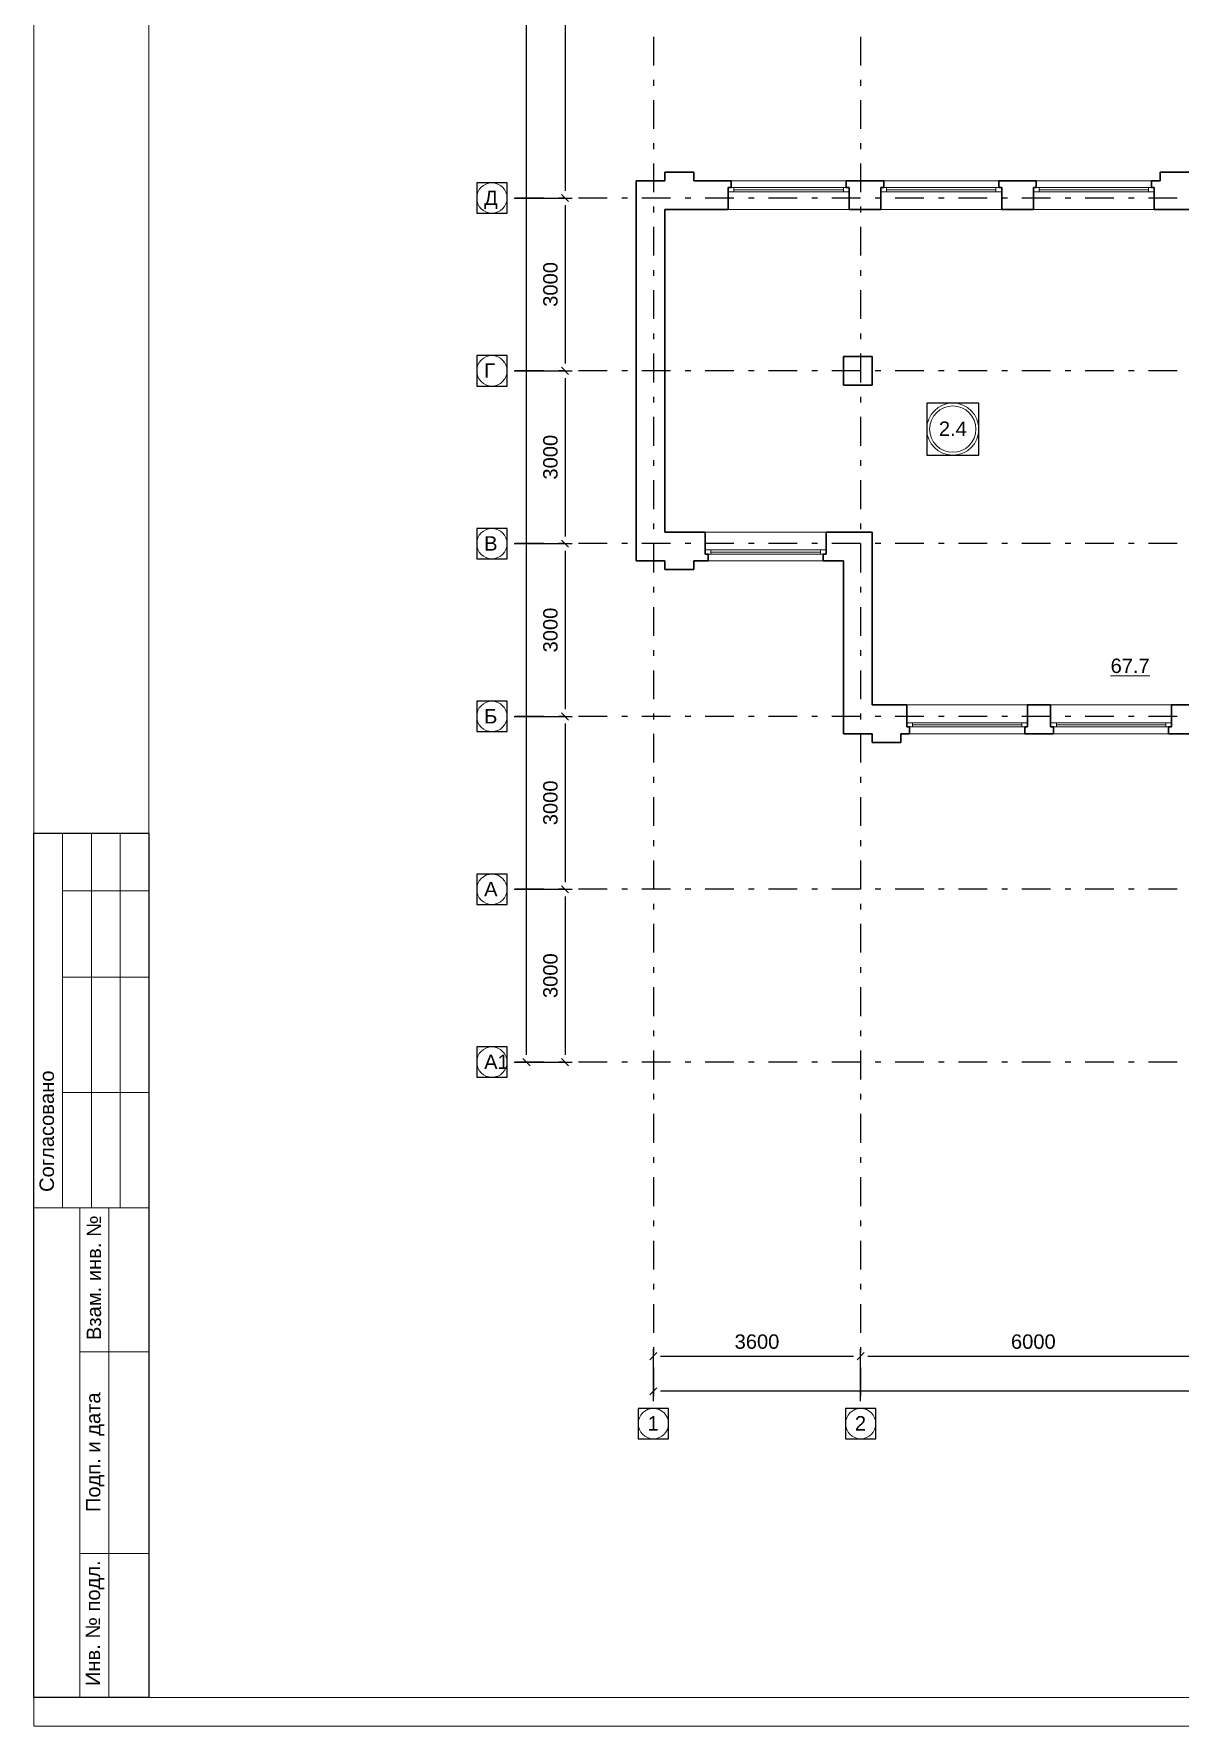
# Model space of a CAD drawing. Header units: metres. Extents: x -5.1 to 89.6, y -5.3 to 64.6.
# Drawn here: x 0.23 to 20.14, y -0.05 to 29.33 of the extents above; entities that cross this region are included whole.
import ezdxf
from ezdxf.enums import TextEntityAlignment as Align

# ---------------------------------------------------------------- set-up
doc = ezdxf.new("R2010")
doc.units = ezdxf.units.M
doc.header["$MEASUREMENT"] = 0
doc.linetypes.add('( Dashdot )', pattern=[1.001, 0.5, -0.25, 0.001, -0.25])
doc.layers.get('DEFPOINTS').update_dxf_attribs({"lineweight": 0})
doc.layers.add('Level 50', color=7, linetype='Continuous', lineweight=0)
doc.layers.add('Level 63', color=7, linetype='Continuous', lineweight=0)
doc.layers.add('YOLO_STAMP', color=1, linetype='Continuous')
doc.layers.add('YOLO_TABLE', color=1, linetype='Continuous')
doc.styles.add('Standard_0', font='arial.ttf')
doc.styles.add('Style-Arial', font='arial.ttf')
doc.dimstyles.get("Standard").update_dxf_attribs({"dimtxt": 0.00018, "dimasz": 0.00018, "dimexe": 0.0002, "dimexo": 0.0625, "dimgap": 9e-05, "dimtad": 0, "dimtih": 1, "dimtoh": 1, "dimdec": 4, "dimlfac": 1000, "dimzin": 0, "dimdsep": 46, "dimtxsty": 'Standard_0', "dimcen": 9e-05, "dimadec": 0, "dimazin": 0, "dimtfac": 1, "dimtdec": 4, "dimtofl": 0, "dimtmove": 0, "dimatfit": 0, "dimfxl": 0.01, "dimfxlon": 1, "dimtolj": 1, "dimtzin": 0, "dimarcsym": 0})

# ---------------------------------------------------------------- blocks, each defined once
blk = doc.blocks.new('_Oblique-1')
at = {"color": 0, "linetype": 'ByBlock', "lineweight": -2}
blk.add_line((0.5, 0.5), (-0.5, -0.5), dxfattribs=at)
blk = doc.blocks.new('*D115')
at = {"color": 0, "linetype": 'Continuous', "lineweight": -2, "transparency": 16777216}
for p, q in [((10.992, 5.593), (10.992, 6.499)), ((14.592, 5.593), (14.592, 6.499)), ((11.117, 6.374), (14.467, 6.374))]:
    blk.add_line(p, q, dxfattribs=at)
at = {"layer": 'DEFPOINTS', "color": 0, "linetype": 'Continuous', "transparency": 16777216}
for p in [(14.592, 6.374), (10.992, 5.468), (14.592, 5.468)]:
    blk.add_point(p, dxfattribs=at)
at = {"color": 0, "linetype": 'Continuous', "lineweight": -2, "transparency": 16777216, "xscale": 0.125, "yscale": 0.125, "zscale": 0.125, "rotation": 180}
blk.add_blockref('_Oblique-1', (10.992, 6.374), dxfattribs=at)
at = {"color": 0, "linetype": 'Continuous', "lineweight": -2, "transparency": 16777216, "xscale": 0.125, "yscale": 0.125, "zscale": 0.125}
blk.add_blockref('_Oblique-1', (14.592, 6.374), dxfattribs=at)
at = {"color": 0, "linetype": 'Continuous', "lineweight": 0, "transparency": 16777216, "insert": (12.792, 6.626), "char_height": 0.25, "attachment_point": 5, "style": 'Style-Arial'}
blk.add_mtext('\\A1;3600', dxfattribs=at)
blk = doc.blocks.new('*D116')
at = {"color": 0, "linetype": 'Continuous', "lineweight": -2, "transparency": 16777216}
for p, q in [((10.992, 5.593), (10.992, 5.89)), ((47.592, 5.593), (47.592, 5.89)), ((47.467, 5.765), (11.117, 5.765))]:
    blk.add_line(p, q, dxfattribs=at)
at = {"layer": 'DEFPOINTS', "color": 0, "linetype": 'Continuous', "transparency": 16777216}
for p in [(10.992, 5.765), (10.992, 5.468), (47.592, 5.468)]:
    blk.add_point(p, dxfattribs=at)
at = {"color": 0, "linetype": 'Continuous', "lineweight": -2, "transparency": 16777216, "xscale": 0.125, "yscale": 0.125, "zscale": 0.125, "rotation": 180}
blk.add_blockref('_Oblique-1', (10.992, 5.765), dxfattribs=at)
at = {"color": 0, "linetype": 'Continuous', "lineweight": -2, "transparency": 16777216, "xscale": 0.125, "yscale": 0.125, "zscale": 0.125}
blk.add_blockref('_Oblique-1', (47.592, 5.765), dxfattribs=at)
at = {"color": 0, "linetype": 'Continuous', "lineweight": 0, "transparency": 16777216, "insert": (29.292, 6.017), "char_height": 0.25, "attachment_point": 5, "style": 'Style-Arial'}
blk.add_mtext('\\A1;36600', dxfattribs=at)
blk = doc.blocks.new('*D118')
at = {"color": 0, "linetype": 'Continuous', "lineweight": -2, "transparency": 16777216}
for p, q in [((8.575, 53.48), (8.913, 53.48)), ((8.788, 11.605), (8.788, 53.355)), ((8.575, 11.48), (8.913, 11.48))]:
    blk.add_line(p, q, dxfattribs=at)
at = {"layer": 'DEFPOINTS', "color": 0, "linetype": 'Continuous', "transparency": 16777216}
for p in [(8.45, 53.48), (8.788, 53.48), (8.45, 11.48)]:
    blk.add_point(p, dxfattribs=at)
at = {"color": 0, "linetype": 'Continuous', "lineweight": -2, "transparency": 16777216, "xscale": 0.125, "yscale": 0.125, "zscale": 0.125}
for p, rotation in [((8.788, 53.48), 90), ((8.788, 11.48), 270)]:
    blk.add_blockref('_Oblique-1', p, dxfattribs=dict(at, rotation=rotation))
at = {"color": 0, "linetype": 'Continuous', "lineweight": 0, "transparency": 16777216, "insert": (8.536, 32.48), "char_height": 0.25, "attachment_point": 5, "rotation": 90, "style": 'Style-Arial'}
blk.add_mtext('\\A1;42000', dxfattribs=at)
blk = doc.blocks.new('*D130')
at = {"color": 0, "linetype": 'Continuous', "lineweight": -2, "transparency": 16777216}
for p, q in [((14.592, 5.593), (14.592, 6.499)), ((20.592, 5.593), (20.592, 6.499)), ((14.717, 6.374), (20.467, 6.374))]:
    blk.add_line(p, q, dxfattribs=at)
at = {"layer": 'DEFPOINTS', "color": 0, "linetype": 'Continuous', "transparency": 16777216}
for p in [(20.592, 6.374), (14.592, 5.468), (20.592, 5.468)]:
    blk.add_point(p, dxfattribs=at)
at = {"color": 0, "linetype": 'Continuous', "lineweight": -2, "transparency": 16777216, "xscale": 0.125, "yscale": 0.125, "zscale": 0.125, "rotation": 180}
blk.add_blockref('_Oblique-1', (14.592, 6.374), dxfattribs=at)
at = {"color": 0, "linetype": 'Continuous', "lineweight": -2, "transparency": 16777216, "xscale": 0.125, "yscale": 0.125, "zscale": 0.125}
blk.add_blockref('_Oblique-1', (20.592, 6.374), dxfattribs=at)
at = {"color": 0, "linetype": 'Continuous', "lineweight": 0, "transparency": 16777216, "insert": (17.592, 6.626), "char_height": 0.25, "attachment_point": 5, "style": 'Style-Arial'}
blk.add_mtext('\\A1;6000', dxfattribs=at)
blk = doc.blocks.new('*D136')
at = {"color": 0, "linetype": 'Continuous', "lineweight": -2, "transparency": 16777216}
for p, q in [((8.575, 47.48), (9.583, 47.48)), ((9.458, 47.355), (9.458, 26.605)), ((8.575, 26.48), (9.583, 26.48))]:
    blk.add_line(p, q, dxfattribs=at)
at = {"layer": 'DEFPOINTS', "color": 0, "linetype": 'Continuous', "transparency": 16777216}
for p in [(8.45, 47.48), (8.45, 26.48), (9.458, 26.48)]:
    blk.add_point(p, dxfattribs=at)
at = {"color": 0, "linetype": 'Continuous', "lineweight": -2, "transparency": 16777216, "xscale": 0.125, "yscale": 0.125, "zscale": 0.125}
for p, rotation in [((9.458, 47.48), 90), ((9.458, 26.48), 270)]:
    blk.add_blockref('_Oblique-1', p, dxfattribs=dict(at, rotation=rotation))
at = {"color": 0, "linetype": 'Continuous', "lineweight": 0, "transparency": 16777216, "insert": (9.205, 36.98), "char_height": 0.25, "attachment_point": 5, "rotation": 90, "style": 'Style-Arial'}
blk.add_mtext('\\A1;21000', dxfattribs=at)
blk = doc.blocks.new('*D144')
at = {"color": 0, "linetype": 'Continuous', "lineweight": -2, "transparency": 16777216}
for p, q in [((8.575, 26.48), (9.583, 26.48)), ((9.458, 26.355), (9.458, 23.605)), ((8.575, 23.48), (9.583, 23.48))]:
    blk.add_line(p, q, dxfattribs=at)
at = {"layer": 'DEFPOINTS', "color": 0, "linetype": 'Continuous', "transparency": 16777216}
for p in [(8.45, 26.48), (8.45, 23.48), (9.458, 23.48)]:
    blk.add_point(p, dxfattribs=at)
at = {"color": 0, "linetype": 'Continuous', "lineweight": -2, "transparency": 16777216, "xscale": 0.125, "yscale": 0.125, "zscale": 0.125}
for p, rotation in [((9.458, 26.48), 90), ((9.458, 23.48), 270)]:
    blk.add_blockref('_Oblique-1', p, dxfattribs=dict(at, rotation=rotation))
at = {"color": 0, "linetype": 'Continuous', "lineweight": 0, "transparency": 16777216, "insert": (9.205, 24.98), "char_height": 0.25, "attachment_point": 5, "rotation": 90, "style": 'Style-Arial'}
blk.add_mtext('\\A1;3000', dxfattribs=at)
blk = doc.blocks.new('*D145')
at = {"color": 0, "linetype": 'Continuous', "lineweight": -2, "transparency": 16777216}
for p, q in [((8.575, 23.48), (9.583, 23.48)), ((9.458, 23.355), (9.458, 20.605)), ((8.575, 20.48), (9.583, 20.48))]:
    blk.add_line(p, q, dxfattribs=at)
at = {"layer": 'DEFPOINTS', "color": 0, "linetype": 'Continuous', "transparency": 16777216}
for p in [(8.45, 23.48), (8.45, 20.48), (9.458, 20.48)]:
    blk.add_point(p, dxfattribs=at)
at = {"color": 0, "linetype": 'Continuous', "lineweight": -2, "transparency": 16777216, "xscale": 0.125, "yscale": 0.125, "zscale": 0.125}
for p, rotation in [((9.458, 23.48), 90), ((9.458, 20.48), 270)]:
    blk.add_blockref('_Oblique-1', p, dxfattribs=dict(at, rotation=rotation))
at = {"color": 0, "linetype": 'Continuous', "lineweight": 0, "transparency": 16777216, "insert": (9.205, 21.98), "char_height": 0.25, "attachment_point": 5, "rotation": 90, "style": 'Style-Arial'}
blk.add_mtext('\\A1;3000', dxfattribs=at)
blk = doc.blocks.new('*D146')
at = {"color": 0, "linetype": 'Continuous', "lineweight": -2, "transparency": 16777216}
for p, q in [((8.575, 20.48), (9.583, 20.48)), ((9.458, 20.355), (9.458, 17.605)), ((8.575, 17.48), (9.583, 17.48))]:
    blk.add_line(p, q, dxfattribs=at)
at = {"layer": 'DEFPOINTS', "color": 0, "linetype": 'Continuous', "transparency": 16777216}
for p in [(8.45, 20.48), (8.45, 17.48), (9.458, 17.48)]:
    blk.add_point(p, dxfattribs=at)
at = {"color": 0, "linetype": 'Continuous', "lineweight": -2, "transparency": 16777216, "xscale": 0.125, "yscale": 0.125, "zscale": 0.125}
for p, rotation in [((9.458, 20.48), 90), ((9.458, 17.48), 270)]:
    blk.add_blockref('_Oblique-1', p, dxfattribs=dict(at, rotation=rotation))
at = {"color": 0, "linetype": 'Continuous', "lineweight": 0, "transparency": 16777216, "insert": (9.205, 18.98), "char_height": 0.25, "attachment_point": 5, "rotation": 90, "style": 'Style-Arial'}
blk.add_mtext('\\A1;3000', dxfattribs=at)
blk = doc.blocks.new('*D147')
at = {"color": 0, "linetype": 'Continuous', "lineweight": -2, "transparency": 16777216}
for p, q in [((8.575, 17.48), (9.583, 17.48)), ((9.458, 17.355), (9.458, 14.605)), ((8.575, 14.48), (9.583, 14.48))]:
    blk.add_line(p, q, dxfattribs=at)
at = {"layer": 'DEFPOINTS', "color": 0, "linetype": 'Continuous', "transparency": 16777216}
for p in [(8.45, 17.48), (8.45, 14.48), (9.458, 14.48)]:
    blk.add_point(p, dxfattribs=at)
at = {"color": 0, "linetype": 'Continuous', "lineweight": -2, "transparency": 16777216, "xscale": 0.125, "yscale": 0.125, "zscale": 0.125}
for p, rotation in [((9.458, 17.48), 90), ((9.458, 14.48), 270)]:
    blk.add_blockref('_Oblique-1', p, dxfattribs=dict(at, rotation=rotation))
at = {"color": 0, "linetype": 'Continuous', "lineweight": 0, "transparency": 16777216, "insert": (9.205, 15.98), "char_height": 0.25, "attachment_point": 5, "rotation": 90, "style": 'Style-Arial'}
blk.add_mtext('\\A1;3000', dxfattribs=at)
blk = doc.blocks.new('*D148')
at = {"color": 0, "linetype": 'Continuous', "lineweight": -2, "transparency": 16777216}
for p, q in [((8.575, 14.48), (9.583, 14.48)), ((9.458, 14.355), (9.458, 11.605)), ((8.575, 11.48), (9.583, 11.48))]:
    blk.add_line(p, q, dxfattribs=at)
at = {"layer": 'DEFPOINTS', "color": 0, "linetype": 'Continuous', "transparency": 16777216}
for p in [(8.45, 14.48), (8.45, 11.48), (9.458, 11.48)]:
    blk.add_point(p, dxfattribs=at)
at = {"color": 0, "linetype": 'Continuous', "lineweight": -2, "transparency": 16777216, "xscale": 0.125, "yscale": 0.125, "zscale": 0.125}
for p, rotation in [((9.458, 14.48), 90), ((9.458, 11.48), 270)]:
    blk.add_blockref('_Oblique-1', p, dxfattribs=dict(at, rotation=rotation))
at = {"color": 0, "linetype": 'Continuous', "lineweight": 0, "transparency": 16777216, "insert": (9.205, 12.98), "char_height": 0.25, "attachment_point": 5, "rotation": 90, "style": 'Style-Arial'}
blk.add_mtext('\\A1;3000', dxfattribs=at)

msp = doc.modelspace()

# ---------------------------------------------------------------- linework, layer by layer
at = {"color": 1, "linetype": '( Dashdot )'}
for p, q in [((10.99221794, 53.47978087), (10.99221794, 5.46790285)), ((14.59221794, 53.47978087), (14.59221794, 5.46790285)), ((47.59221794, 26.47978087), (8.45028264, 26.47978087)), ((47.59221794, 23.47978087), (8.45028264, 23.47978087)), ((47.59221794, 20.47978087), (8.45028264, 20.47978087)), ((47.59221794, 17.47978087), (8.45028264, 17.47978087)), ((47.59221794, 14.47978087), (8.45028264, 14.47978087)), ((47.59221794, 11.47978087), (8.45028264, 11.47978087))]:
    msp.add_line(p, q, dxfattribs=at)
at = {"color": 7, "linetype": 'Continuous', "lineweight": 30}
for p, q in [((10.69221794, 26.77978087), (10.69221794, 20.17978087)), ((11.19221794, 26.77978087), (10.69221794, 26.77978087)), ((11.19221794, 26.92978087), (11.19221794, 26.77978087)), ((11.69221794, 26.92978087), (11.19221794, 26.92978087)), ((11.69221794, 26.92978087), (11.69221794, 26.77978087)), ((12.34221794, 26.77978087), (11.69221794, 26.77978087)), ((12.34221794, 26.65978087), (12.34221794, 26.77978087)), ((14.34221794, 26.65978087), (14.34221794, 26.77978087)), ((14.34221794, 26.77978087), (14.99221794, 26.77978087)), ((14.99221794, 26.65978087), (14.99221794, 26.77978087)), ((16.99221794, 26.65978087), (16.99221794, 26.77978087)), ((16.99221794, 26.77978087), (17.64221794, 26.77978087)), ((17.64221794, 26.65978087), (17.64221794, 26.77978087)), ((19.79221794, 26.77978087), (19.64221794, 26.77978087)), ((19.64221794, 26.65978087), (19.64221794, 26.77978087)), ((19.79221794, 26.92978087), (20.29221794, 26.92978087)), ((19.79221794, 26.92978087), (19.79221794, 26.77978087)), ((12.29221794, 26.27978087), (12.29221794, 26.65978087)), ((12.34221794, 26.65978087), (12.29221794, 26.65978087)), ((14.39221794, 26.65978087), (14.34221794, 26.65978087)), ((14.39221794, 26.27978087), (14.39221794, 26.65978087)), ((14.94221794, 26.27978087), (14.94221794, 26.65978087)), ((14.99221794, 26.65978087), (14.94221794, 26.65978087)), ((17.04221794, 26.65978087), (16.99221794, 26.65978087)), ((17.04221794, 26.27978087), (17.04221794, 26.65978087)), ((17.59221794, 26.27978087), (17.59221794, 26.65978087)), ((17.64221794, 26.65978087), (17.59221794, 26.65978087)), ((19.69221794, 26.65978087), (19.64221794, 26.65978087)), ((19.69221794, 26.27978087), (19.69221794, 26.65978087)), ((11.19221794, 26.27978087), (11.19221794, 20.67978087)), ((12.29221794, 26.27978087), (11.19221794, 26.27978087)), ((14.39221794, 26.27978087), (14.94221794, 26.27978087)), ((17.04221794, 26.27978087), (17.59221794, 26.27978087)), ((20.39221794, 26.27978087), (19.69221794, 26.27978087)), ((14.29221794, 23.22978087), (14.29221794, 23.72978087)), ((14.79221794, 23.72978087), (14.29221794, 23.72978087)), ((14.79221794, 23.22978087), (14.79221794, 23.72978087)), ((14.79221794, 23.22978087), (14.29221794, 23.22978087)), ((11.89221794, 20.67978087), (11.19221794, 20.67978087)), ((11.89221794, 20.67978087), (11.89221794, 20.29978087)), ((14.79221794, 20.67978087), (13.99221794, 20.67978087)), ((13.99221794, 20.67978087), (13.99221794, 20.29978087)), ((14.79221794, 20.67978087), (14.79221794, 17.67978087)), ((11.89221794, 20.29978087), (11.94221794, 20.29978087)), ((11.94221794, 20.29978087), (11.94221794, 20.17978087)), ((13.94221794, 20.29978087), (13.94221794, 20.17978087)), ((13.94221794, 20.29978087), (13.99221794, 20.29978087)), ((11.19221794, 20.17978087), (10.69221794, 20.17978087)), ((11.19221794, 20.02978087), (11.19221794, 20.17978087)), ((11.69221794, 20.02978087), (11.19221794, 20.02978087)), ((11.69221794, 20.02978087), (11.69221794, 20.17978087)), ((11.94221794, 20.17978087), (11.69221794, 20.17978087)), ((14.29221794, 20.17978087), (13.94221794, 20.17978087)), ((14.29221794, 20.17978087), (14.29221794, 17.17978087)), ((15.39221794, 17.67978087), (14.79221794, 17.67978087)), ((15.39221794, 17.67978087), (15.39221794, 17.29978087)), ((17.49221794, 17.67978087), (17.49221794, 17.29978087)), ((17.89221794, 17.67978087), (17.49221794, 17.67978087)), ((17.89221794, 17.67978087), (17.89221794, 17.29978087)), ((20.39221794, 17.67978087), (19.99221794, 17.67978087)), ((19.99221794, 17.67978087), (19.99221794, 17.29978087)), ((14.79221794, 17.17978087), (14.29221794, 17.17978087)), ((14.79221794, 17.02978087), (14.79221794, 17.17978087)), ((15.29221794, 17.02978087), (15.29221794, 17.17978087)), ((15.44221794, 17.17978087), (15.29221794, 17.17978087)), ((15.39221794, 17.29978087), (15.44221794, 17.29978087)), ((15.44221794, 17.29978087), (15.44221794, 17.17978087)), ((17.44221794, 17.29978087), (17.44221794, 17.17978087)), ((17.44221794, 17.29978087), (17.49221794, 17.29978087)), ((17.94221794, 17.17978087), (17.44221794, 17.17978087)), ((17.89221794, 17.29978087), (17.94221794, 17.29978087)), ((17.94221794, 17.29978087), (17.94221794, 17.17978087)), ((19.94221794, 17.29978087), (19.94221794, 17.17978087)), ((19.94221794, 17.29978087), (19.99221794, 17.29978087)), ((20.29221794, 17.17978087), (19.94221794, 17.17978087)), ((15.29221794, 17.02978087), (14.79221794, 17.02978087))]:
    msp.add_line(p, q, dxfattribs=at)
at = {"color": 7, "linetype": 'Continuous', "lineweight": 0}
for p, q in [((14.34221794, 26.77978087), (12.34221794, 26.77978087)), ((16.99221794, 26.77978087), (14.99221794, 26.77978087)), ((19.64221794, 26.77978087), (17.64221794, 26.77978087)), ((14.29221794, 26.62478087), (12.39221794, 26.62478087)), ((16.94221794, 26.62478087), (15.04221794, 26.62478087)), ((19.59221794, 26.62478087), (17.69221794, 26.62478087)), ((14.39221794, 26.27978087), (12.29221794, 26.27978087)), ((17.04221794, 26.27978087), (14.94221794, 26.27978087)), ((19.69221794, 26.27978087), (17.59221794, 26.27978087)), ((11.89221794, 20.67978087), (13.99221794, 20.67978087)), ((11.99221794, 20.33478087), (13.89221794, 20.33478087)), ((11.94221794, 20.17978087), (13.94221794, 20.17978087)), ((15.39221794, 17.67978087), (17.49221794, 17.67978087)), ((17.89221794, 17.67978087), (19.99221794, 17.67978087)), ((15.49221794, 17.33478087), (17.39221794, 17.33478087)), ((17.99221794, 17.33478087), (19.89221794, 17.33478087)), ((15.44221794, 17.17978087), (17.44221794, 17.17978087)), ((17.94221794, 17.17978087), (19.94221794, 17.17978087))]:
    msp.add_line(p, q, dxfattribs=at)
at = {"color": 7, "linetype": 'Continuous', "lineweight": 0, "flags": 128}
for points in [[(84.33132138, 59.35202397), (84.33132138, -0.04797603), (0.23132138, -0.04797603), (0.23132138, 59.35202397), (84.33132138, 59.35202397)], [(12.39221794, 26.65978087), (12.39221794, 26.58978087), (14.29221794, 26.58978087), (14.29221794, 26.65978087), (12.39221794, 26.65978087)], [(15.04221794, 26.65978087), (15.04221794, 26.58978087), (16.94221794, 26.58978087), (16.94221794, 26.65978087), (15.04221794, 26.65978087)], [(17.69221794, 26.65978087), (17.69221794, 26.58978087), (19.59221794, 26.58978087), (19.59221794, 26.65978087), (17.69221794, 26.65978087)], [(13.89221794, 20.29978087), (13.89221794, 20.36978087), (11.99221794, 20.36978087), (11.99221794, 20.29978087), (13.89221794, 20.29978087)], [(17.39221794, 17.29978087), (17.39221794, 17.36978087), (15.49221794, 17.36978087), (15.49221794, 17.29978087), (17.39221794, 17.29978087)], [(19.89221794, 17.29978087), (19.89221794, 17.36978087), (17.99221794, 17.36978087), (17.99221794, 17.29978087), (19.89221794, 17.29978087)]]:
    msp.add_lwpolyline(points, close=True, dxfattribs=at)
at = {"color": 7, "linetype": 'Continuous', "lineweight": 13, "flags": 128}
for points in [[(12.39221794, 26.58978087), (12.29221794, 26.58978087), (12.29221794, 26.65978087), (12.39221794, 26.65978087), (12.39221794, 26.58978087)], [(14.39221794, 26.58978087), (14.29221794, 26.58978087), (14.29221794, 26.65978087), (14.39221794, 26.65978087), (14.39221794, 26.58978087)], [(15.04221794, 26.58978087), (14.94221794, 26.58978087), (14.94221794, 26.65978087), (15.04221794, 26.65978087), (15.04221794, 26.58978087)], [(17.04221794, 26.58978087), (16.94221794, 26.58978087), (16.94221794, 26.65978087), (17.04221794, 26.65978087), (17.04221794, 26.58978087)], [(17.69221794, 26.58978087), (17.59221794, 26.58978087), (17.59221794, 26.65978087), (17.69221794, 26.65978087), (17.69221794, 26.58978087)], [(19.69221794, 26.58978087), (19.59221794, 26.58978087), (19.59221794, 26.65978087), (19.69221794, 26.65978087), (19.69221794, 26.58978087)], [(11.89221794, 20.36978087), (11.99221794, 20.36978087), (11.99221794, 20.29978087), (11.89221794, 20.29978087), (11.89221794, 20.36978087)], [(13.89221794, 20.36978087), (13.99221794, 20.36978087), (13.99221794, 20.29978087), (13.89221794, 20.29978087), (13.89221794, 20.36978087)], [(15.39221794, 17.36978087), (15.49221794, 17.36978087), (15.49221794, 17.29978087), (15.39221794, 17.29978087), (15.39221794, 17.36978087)], [(17.39221794, 17.36978087), (17.49221794, 17.36978087), (17.49221794, 17.29978087), (17.39221794, 17.29978087), (17.39221794, 17.36978087)], [(17.89221794, 17.36978087), (17.99221794, 17.36978087), (17.99221794, 17.29978087), (17.89221794, 17.29978087), (17.89221794, 17.36978087)], [(19.89221794, 17.36978087), (19.99221794, 17.36978087), (19.99221794, 17.29978087), (19.89221794, 17.29978087), (19.89221794, 17.36978087)]]:
    msp.add_lwpolyline(points, close=True, dxfattribs=at)
at = {"color": 7, "linetype": 'Continuous', "lineweight": 13}
for centre, radius in [((8.18692719, 26.47978087), 0.26335544), ((8.18692719, 23.47978087), 0.26335544), ((16.19285705, 22.46734783), 0.45201344), ((16.19285705, 22.46734783), 0.40201344), ((8.18692719, 20.47978087), 0.26335544), ((8.18692719, 17.47978087), 0.26335544), ((8.18692719, 14.47978087), 0.26335544), ((8.18692719, 11.47978087), 0.26335544), ((10.99221794, 5.2045474), 0.26335544), ((14.59221794, 5.2045474), 0.26335544)]:
    msp.add_circle(centre, radius, dxfattribs=at)
at = {"layer": 'Level 50', "color": 7, "linetype": 'Continuous', "lineweight": 13}
for p, q in [((2.23132138, 58.85202397), (2.23132138, 0.45202397)), ((83.83132138, 0.45202397), (1.03132138, 0.45202397))]:
    msp.add_line(p, q, dxfattribs=at)
at = {"layer": 'Level 63', "color": 7, "linetype": 'Continuous', "lineweight": 13}
for p, q in [((0.23132138, 15.45202397), (2.23132138, 15.45202397)), ((0.23132138, 15.45202397), (0.23132138, 8.95202397)), ((0.73132138, 15.45202397), (0.73132138, 8.95202397)), ((1.23132138, 15.45202397), (1.23132138, 8.95202397)), ((1.73132138, 15.45202397), (1.73132138, 8.95202397)), ((0.73132138, 14.45202397), (2.23132138, 14.45202397)), ((0.73132138, 12.95202397), (2.23132138, 12.95202397)), ((0.73132138, 10.95202397), (2.23132138, 10.95202397)), ((0.23132138, 8.95202397), (2.23132138, 8.95202397)), ((1.03132138, 8.95202397), (2.23132138, 8.95202397)), ((1.53132138, 0.45202397), (1.53132138, 8.95202397)), ((1.03132138, 6.45202397), (2.23132138, 6.45202397)), ((1.03132138, 2.95202397), (2.23132138, 2.95202397))]:
    msp.add_line(p, q, dxfattribs=at)
at = {"layer": 'Level 63', "color": 7, "linetype": 'Continuous', "lineweight": 13, "flags": 128}
msp.add_lwpolyline([(1.03132138, 0.45202397), (1.03132138, 8.95202397)], dxfattribs=at)
at = {"layer": 'YOLO_STAMP'}
msp.add_lwpolyline([(0.23132138, 15.45202397), (2.23132138, 15.45202397), (2.23132138, 0.45202397), (0.23132138, 0.45202397)], close=True, dxfattribs=at)
at = {"layer": 'YOLO_TABLE'}
for points in [[(7.92357175, 26.21642542), (8.45028264, 26.21642542), (8.45028264, 26.74313631), (7.92357175, 26.74313631)], [(7.92357175, 23.21642542), (8.45028264, 23.21642542), (8.45028264, 23.74313631), (7.92357175, 23.74313631)], [(15.74084361, 22.01533439), (16.64487049, 22.01533439), (16.64487049, 22.91936127), (15.74084361, 22.91936127)], [(7.92357175, 20.21642542), (8.45028264, 20.21642542), (8.45028264, 20.74313631), (7.92357175, 20.74313631)], [(7.92357175, 17.21642542), (8.45028264, 17.21642542), (8.45028264, 17.74313631), (7.92357175, 17.74313631)], [(7.92357175, 14.21642542), (8.45028264, 14.21642542), (8.45028264, 14.74313631), (7.92357175, 14.74313631)], [(7.92357175, 11.21642542), (8.45028264, 11.21642542), (8.45028264, 11.74313631), (7.92357175, 11.74313631)], [(10.7288625, 4.94119196), (11.25557339, 4.94119196), (11.25557339, 5.46790285), (10.7288625, 5.46790285)], [(14.3288625, 4.94119196), (14.85557339, 4.94119196), (14.85557339, 5.46790285), (14.3288625, 5.46790285)]]:
    msp.add_lwpolyline(points, close=True, dxfattribs=at)

# ---------------------------------------------------------------- texts
at = {"color": 7, "linetype": 'Continuous', "lineweight": 30, "style": 'Style-Arial'}
for s, p in [('Д', (8.05283569, 26.6090435)), ('Г', (8.05283569, 23.6090435)), ('В', (8.05283569, 20.6090435)), ('Б', (8.05283569, 17.6090435)), ('А', (8.05283569, 14.6090435)), ('А1', (8.05283569, 11.6090435)), ('1', (10.89252512, 5.33381004)), ('2', (14.49252512, 5.33381004))]:
    msp.add_text(s, height=0.25, dxfattribs=at).set_placement(p, align=Align.TOP_LEFT)
at = {"color": 7, "linetype": 'Continuous', "lineweight": 13, "style": 'Style-Arial'}
for s, p in [('2.4', (15.95130225, 22.60009747)), ('%%u67.7%%U', (18.93385097, 18.4840558))]:
    msp.add_text(s, height=0.25, dxfattribs=at).set_placement(p, align=Align.TOP_LEFT)
at = {"layer": 'Level 63', "color": 7, "linetype": 'Continuous', "lineweight": 0, "style": 'Style-Arial'}
for s, p in [('Согласовано', (0.45571618, 10.27944583)), ('Взам. инв. №', (1.27400031, 7.73638416)), ('Подп. и дата', (1.26111388, 4.70659046)), ('Инв. № подл.', (1.25664926, 1.73867267))]:
    msp.add_text(s, height=0.25002, rotation=90, dxfattribs=at).set_placement(p, align=Align.MIDDLE_CENTER)

# ---------------------------------------------------------------- dimensions: what is measured, and where the dimension line sits
at = {"color": 5, "linetype": 'Continuous', "lineweight": 0}
for base, p1, p2, angle, picture, middle in [((8.78831392, 53.47978087), (8.45028264, 11.47978087), (8.45028264, 53.47978087), 90, '*D118', (8.53567067, 32.47978087)), ((9.45757761, 26.47978087), (8.45028264, 47.47978087), (8.45028264, 26.47978087), 270, '*D136', (9.20493436, 36.97978087)), ((9.45757761, 23.47978087), (8.45028264, 26.47978087), (8.45028264, 23.47978087), 270, '*D144', (9.20484909, 24.97978087)), ((9.45757761, 20.47978087), (8.45028264, 23.47978087), (8.45028264, 20.47978087), 270, '*D145', (9.20484909, 21.97978087)), ((9.45757761, 17.47978087), (8.45028264, 20.47978087), (8.45028264, 17.47978087), 270, '*D146', (9.20484909, 18.97978087)), ((9.45757761, 14.47978087), (8.45028264, 17.47978087), (8.45028264, 14.47978087), 270, '*D147', (9.20484909, 15.97978087)), ((9.45757761, 11.47978087), (8.45028264, 14.47978087), (8.45028264, 11.47978087), 270, '*D148', (9.20484909, 12.97978087)), ((10.99221794, 5.76450301), (47.59221794, 5.46790285), (10.99221794, 5.46790285), 180, '*D116', (29.29221794, 6.01723152))]:
    dim = msp.add_linear_dim(base=base, p1=p1, p2=p2, angle=angle, dimstyle='Standard', override={"dimtxt": 0.25, "dimasz": 0.125, "dimexe": 0.125, "dimexo": 0.125, "dimgap": 0.125, "dimtad": 1, "dimtih": 0, "dimtoh": 0, "dimzin": 11, "dimtxsty": 'Style-Arial', "dimblk": '_Oblique-1', "dimfxlon": 0, "dimfrac": 2, "dimtzin": 11}, dxfattribs=at)
    dim.commit()
    dim.dimension.update_dxf_attribs({"geometry": picture, "text_midpoint": middle})
for base, p1, p2, picture, middle in [((14.59221794, 6.37350294), (10.99221794, 5.46790285), (14.59221794, 5.46790285), '*D115', (12.79221794, 6.62623145)), ((20.59221794, 6.37350294), (14.59221794, 5.46790285), (20.59221794, 5.46790285), '*D130', (17.59221794, 6.62614618))]:
    dim = msp.add_linear_dim(base=base, p1=p1, p2=p2, dimstyle='Standard', override={"dimtxt": 0.25, "dimasz": 0.125, "dimexe": 0.125, "dimexo": 0.125, "dimgap": 0.125, "dimtad": 1, "dimtih": 0, "dimtoh": 0, "dimzin": 11, "dimtxsty": 'Style-Arial', "dimblk": '_Oblique-1', "dimfxlon": 0, "dimfrac": 2, "dimtzin": 11}, dxfattribs=at)
    dim.commit()
    dim.dimension.update_dxf_attribs({"geometry": picture, "text_midpoint": middle})

doc.saveas('drawing.dxf')
